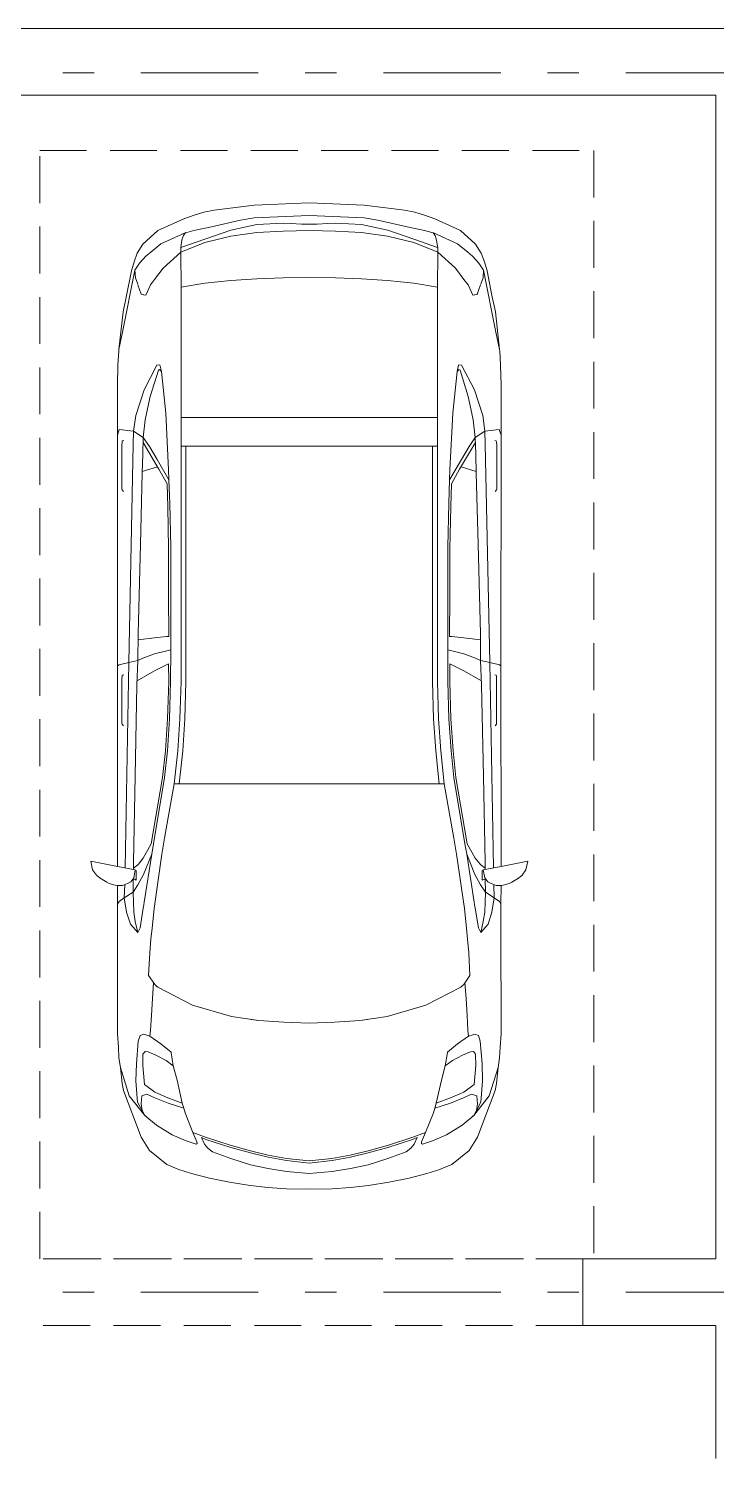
# Model space of a CAD drawing. Header units: millimetres. Extents: x 18162 to 3540582, y 72188 to 247925.
# Drawn here: x 24123 to 27226, y 90396 to 96846 of the extents above; entities that cross this region are included whole.
import ezdxf
from ezdxf.enums import TextEntityAlignment as Align

# ---------------------------------------------------------------- set-up
doc = ezdxf.new("R2010")
doc.units = ezdxf.units.MM
doc.header["$MEASUREMENT"] = 0
doc.set_wipeout_variables(frame=1)
for name, pattern in [('Double Dashed', [1093.611073, 529.166651, -211.666656, 141.111112, -211.666656]), ('Hidden Line', [317.5, 211.666667, -105.833333]), ('Wipeout_Contour', [1000, 0, -1000])]:
    doc.linetypes.add(name, pattern=pattern)
for name, color, linetype in [('Archicad Doors', 7, 'Continuous'), ('Interior - Equipment', 7, 'Continuous'), ('Interior - Furniture', 7, 'Continuous'), ('Structural - Bearing', 7, 'Continuous'), ('Structural - Grid', 7, 'Continuous')]:
    doc.layers.add(name, color=color, linetype=linetype)
doc.styles.add('GENERATED_STYLE_3', font='', dxfattribs={"width": 0.8})
doc.styles.get('GENERATED_STYLE_3').set_extended_font_data('ISOCPEUR MON')

# ---------------------------------------------------------------- blocks, each defined once
blk = doc.blocks.new('Rectangular Door Opening 27[3]_3')
at = {"layer": 'Archicad Doors', "color": 7, "linetype": 'Hidden Line', "lineweight": 13}
for p, q in [((26623.5, 91295.7), (21673.5, 91295.7)), ((21673.5, 91295.7), (21673.5, 90995.7)), ((26623.5, 91295.7), (26623.5, 90995.7)), ((26623.5, 90995.7), (21673.5, 90995.7))]:
    blk.add_line(p, q, dxfattribs=at)
blk = doc.blocks.new('Hybrid Car 27[12]_3', base_point=(25389.6, 92471.7))
at = {"layer": 'Interior - Furniture', "color": 7, "linetype": 'Continuous', "lineweight": 5}
for p, q in [((24960.1, 96026.9), (25141.3, 96049.7)), ((25141.3, 96049.7), (25389.6, 96059.4)), ((25637.9, 96049.7), (25389.6, 96059.4)), ((25819, 96026.9), (25637.9, 96049.7)), ((24707, 95934.8), (24823.6, 95988.1)), ((24823.6, 95988.1), (24869.7, 96004.4)), ((24869.7, 96004.4), (24913.9, 96017.1)), ((24913.9, 96017.1), (24960.1, 96026.9)), ((24948.6, 95951.8), (25080.1, 95981.3)), ((25141.2, 95992.3), (25080.1, 95981.3)), ((25389.6, 96002.5), (25141.2, 95992.3)), ((25389.6, 96002.5), (25637.9, 95992.3)), ((25637.9, 95992.3), (25699, 95981.3)), ((25830.5, 95951.8), (25699, 95981.3)), ((25865.3, 96017.1), (25819, 96026.9)), ((25909.5, 96004.4), (25865.3, 96017.1)), ((25955.5, 95988.1), (25909.5, 96004.4)), ((26072.2, 95934.8), (25955.5, 95988.1)), ((24639.1, 95873), (24707, 95934.8)), ((24829.6, 95924.5), (24720.4, 95875.1)), ((24829.6, 95924.5), (24815.5, 95918.1)), ((24822.2, 95911.8), (24827.2, 95919.4)), ((24827.2, 95919.4), (24832.3, 95925.3)), ((24836.9, 95926.7), (24829.6, 95924.5)), ((24836.9, 95926.7), (24869.6, 95934.3)), ((24836.9, 95926.7), (24836.9, 95926.7)), ((24869.6, 95934.3), (24948.6, 95951.8)), ((25035.8, 95936.1), (24918.2, 95895.4)), ((25153.6, 95961.7), (25035.8, 95936.1)), ((25035.9, 95909.8), (25153.7, 95925.3)), ((25153.6, 95961.7), (25271.3, 95968.8)), ((25153.7, 95925.3), (25271.4, 95932.5)), ((25271.3, 95968.8), (25308, 95967.2)), ((25271.4, 95932.5), (25389.6, 95934.3)), ((25308, 95967.2), (25354.1, 95963.5)), ((25354.1, 95963.5), (25354.1, 95963.5)), ((25389.6, 95963.1), (25354.1, 95963.5)), ((25389.6, 95963.1), (25425.1, 95963.5)), ((25507.8, 95932.5), (25389.6, 95934.3)), ((25471.2, 95967.2), (25425.1, 95963.5)), ((25425.1, 95963.5), (25425.1, 95963.5)), ((25507.8, 95968.8), (25471.2, 95967.2)), ((25625.5, 95961.7), (25507.8, 95968.8)), ((25625.5, 95925.3), (25507.8, 95932.5)), ((25625.5, 95961.7), (25743.3, 95936.1)), ((25743.2, 95909.8), (25625.5, 95925.3)), ((25743.3, 95936.1), (25860.9, 95895.4)), ((25909.6, 95934.3), (25830.5, 95951.8)), ((25942.2, 95926.7), (25909.6, 95934.3)), ((25942.2, 95926.7), (25949.6, 95924.5)), ((25942.2, 95926.7), (25942.2, 95926.7)), ((25951.9, 95919.4), (25946.9, 95925.3)), ((25949.5, 95924.5), (25963.6, 95918.1)), ((25949.6, 95924.5), (26058.7, 95875.1)), ((25957, 95911.8), (25951.9, 95919.4)), ((26140.1, 95873), (26072.2, 95934.8)), ((24613.8, 95832.5), (24639.1, 95873)), ((24720.4, 95875.1), (24674.3, 95836.7)), ((24809.6, 95837.8), (24918.2, 95881.1)), ((24809.6, 95837.8), (24810.3, 95856.1)), ((24810.3, 95856.1), (24813.5, 95883)), ((24918.2, 95895.4), (24810.5, 95858.3)), ((24813.5, 95883), (24816.6, 95896.9)), ((24816.6, 95896.9), (24822.2, 95911.8)), ((24918.2, 95881.1), (25035.9, 95909.8)), ((25860.9, 95881.1), (25743.2, 95909.8)), ((25860.9, 95895.4), (25968.6, 95858.3)), ((25969.6, 95837.8), (25860.9, 95881.1)), ((25962.5, 95896.9), (25957, 95911.8)), ((25965.7, 95883), (25962.5, 95896.9)), ((25968.9, 95856.1), (25965.7, 95883)), ((25969.6, 95837.8), (25968.9, 95856.1)), ((26058.7, 95875.1), (26104.8, 95836.7)), ((26165.4, 95832.5), (26140.1, 95873)), ((24587.1, 95753.5), (24599.1, 95793.6)), ((24599.1, 95793.6), (24613.8, 95832.5)), ((24624.4, 95787.4), (24603.1, 95755.7)), ((24652.8, 95818.7), (24624.4, 95787.4)), ((24674.3, 95836.7), (24652.8, 95818.7)), ((24809.6, 95837.8), (24729.9, 95764.5)), ((24809.6, 95837.8), (24810, 95832.2)), ((24810, 95832.2), (24811.3, 95679.8)), ((24810, 95832.2), (24810, 95832.2)), ((25969.2, 95832.2), (25967.9, 95679.8)), ((25969.6, 95837.8), (25969.2, 95832.2)), ((25969.2, 95832.2), (25969.2, 95832.2)), ((25969.6, 95837.8), (26049.3, 95764.5)), ((26104.8, 95836.7), (26126.3, 95818.7)), ((26126.3, 95818.7), (26154.7, 95787.4)), ((26154.7, 95787.4), (26176.1, 95755.7)), ((26180.1, 95793.6), (26165.4, 95832.5)), ((26192.1, 95753.5), (26180.1, 95793.6)), ((24603.1, 95755.7), (24547.3, 95476.6)), ((24565.6, 95641.2), (24587.1, 95753.5)), ((24605.3, 95722), (24603.1, 95755.7)), ((24605.3, 95722), (24615.8, 95692.3)), ((24729.9, 95764.5), (24692, 95714.7)), ((25271.4, 95721.1), (25153.7, 95717.3)), ((25389.6, 95722.9), (25271.4, 95721.1)), ((25271.4, 95721.1), (25271.4, 95721.1)), ((25389.6, 95722.9), (25507.8, 95721.1)), ((25507.8, 95721.1), (25625.4, 95717.3)), ((25507.8, 95721.1), (25507.8, 95721.1)), ((26049.3, 95764.5), (26087.1, 95714.7)), ((26173.8, 95722), (26163.4, 95692.3)), ((26173.8, 95722), (26176.1, 95755.7)), ((26176.1, 95755.7), (26231.9, 95476.6)), ((26213.5, 95641.2), (26192.1, 95753.5)), ((24616.9, 95689.2), (24631.7, 95647.4)), ((24652, 95643.2), (24672.9, 95689.6)), ((24692, 95714.7), (24672.9, 95689.6)), ((24918.2, 95697), (24811.3, 95679.8)), ((24811.3, 95091.8), (24811.3, 95679.8)), ((24977.8, 95703.5), (24918.2, 95697)), ((25035.9, 95709.9), (24977.8, 95703.5)), ((25153.7, 95717.3), (25035.9, 95709.9)), ((25035.9, 95709.9), (25035.9, 95709.9)), ((25153.7, 95717.3), (25153.7, 95717.3)), ((25625.4, 95717.3), (25743.2, 95709.9)), ((25625.4, 95717.3), (25625.4, 95717.3)), ((25743.2, 95709.9), (25801.3, 95703.5)), ((25743.2, 95709.9), (25743.2, 95709.9)), ((25801.3, 95703.5), (25860.9, 95697)), ((25861, 95697), (25967.9, 95679.8)), ((25967.9, 95091.8), (25967.9, 95679.8)), ((26087.1, 95714.7), (26106.2, 95689.6)), ((26127.1, 95643.2), (26106.2, 95689.6)), ((26162.3, 95689.2), (26147.5, 95647.4)), ((24550, 95568), (24565.6, 95641.2)), ((24629.8, 95652.6), (24631.7, 95647.4)), ((24631.7, 95647.4), (24642.2, 95645.2)), ((24631.7, 95647.4), (24636.2, 95646.5)), ((24642.2, 95645.2), (24643.6, 95644.9)), ((24643.6, 95644.9), (24652, 95643.1)), ((24652, 95643.1), (24652.2, 95643.5)), ((24652, 95643.2), (24652, 95643.2)), ((24652, 95643.2), (24652, 95643.2)), ((26127.2, 95643.1), (26127, 95643.5)), ((26127.1, 95643.2), (26127.1, 95643.2)), ((26127.1, 95643.2), (26127.1, 95643.2)), ((26135.6, 95644.9), (26127.2, 95643.1)), ((26136.9, 95645.2), (26135.6, 95644.9)), ((26147.5, 95647.4), (26136.9, 95645.2)), ((26147.5, 95647.4), (26143, 95646.5)), ((26149.3, 95652.6), (26147.5, 95647.4)), ((26229.1, 95568), (26213.5, 95641.2)), ((24530.6, 95398.1), (24550, 95568)), ((26248.5, 95398.1), (26229.1, 95568)), ((24547.3, 95476.6), (24530.6, 95398.1)), ((26231.9, 95476.6), (26248.5, 95398.1)), ((24530.3, 95392.7), (24530.6, 95398.1)), ((26248.9, 95392.7), (26248.5, 95398.1)), ((24526.5, 95326.9), (24530.3, 95392.7)), ((26252.6, 95326.9), (26248.9, 95392.7)), ((24524.6, 95236.1), (24526.5, 95326.9)), ((24644.3, 95216.7), (24702.6, 95327)), ((24672.2, 95186), (24709.1, 95304.2)), ((24702.6, 95327), (24715.9, 95328.7)), ((24709.1, 95304.2), (24714.5, 95307.5)), ((24714.5, 95307.5), (24719.6, 95301.8)), ((24715.9, 95328.7), (24722.7, 95298.4)), ((24722.7, 95298.4), (24719.6, 95301.8)), ((24741.9, 95110.8), (24722.7, 95298.4)), ((26037.3, 95110.8), (26056.5, 95298.4)), ((26063.2, 95328.7), (26056.5, 95298.4)), ((26056.5, 95298.4), (26059.5, 95301.8)), ((26064.6, 95307.5), (26059.5, 95301.8)), ((26076.5, 95327), (26063.2, 95328.7)), ((26070.1, 95304.2), (26064.6, 95307.5)), ((26106.9, 95186), (26070.1, 95304.2)), ((26134.8, 95216.7), (26076.5, 95327)), ((26254.6, 95236.1), (26252.6, 95326.9)), ((24524.6, 95011.8), (24524.6, 95236.1)), ((24606.7, 95101.1), (24644.3, 95216.7)), ((26172.5, 95101.1), (26134.8, 95216.7)), ((26254.6, 95011.8), (26254.6, 95236.1)), ((24649.6, 95080.4), (24664.7, 95151.1)), ((24664.7, 95151.1), (24672.2, 95186)), ((24664.7, 95151.1), (24664.7, 95151.1)), ((26114.4, 95151.1), (26106.9, 95186)), ((26114.4, 95151.1), (26114.4, 95151.1)), ((26129.5, 95080.4), (26114.4, 95151.1)), ((24597, 95029.3), (24606.7, 95101.1)), ((24649.6, 95080.4), (24640.5, 95000.6)), ((24649.6, 95080.4), (24649.6, 95080.4)), ((24754.7, 94855.4), (24741.9, 95110.8)), ((24811.2, 94961.5), (24811.2, 95091.8)), ((24811.2, 95091.8), (24895.9, 95091.8)), ((24895.9, 95091.8), (25156.7, 95091.8)), ((25156.7, 95091.8), (25389.6, 95091.8)), ((25622.5, 95091.8), (25389.6, 95091.8)), ((25883.2, 95091.8), (25622.5, 95091.8)), ((25967.9, 95091.8), (25883.2, 95091.8)), ((25968, 94961.5), (25967.9, 95091.8)), ((26024.4, 94855.4), (26037.3, 95110.8)), ((26129.5, 95080.4), (26138.6, 95000.6)), ((26129.5, 95080.4), (26129.5, 95080.4)), ((26182.1, 95029.3), (26172.5, 95101.1)), ((24532.6, 95037.1), (24524.6, 95011.8)), ((24524.7, 93971.8), (24524.6, 95011.8)), ((24532.6, 95037.1), (24597, 95029.3)), ((24595.3, 94970.8), (24597, 95029.3)), ((24597, 95029.3), (24640.5, 95000.6)), ((26182.1, 95029.3), (26138.6, 95000.6)), ((26246.6, 95037.1), (26182.1, 95029.3)), ((26183.8, 94970.8), (26182.1, 95029.3)), ((26246.6, 95037.1), (26254.6, 95011.8)), ((26254.4, 93971.8), (26254.6, 95011.8)), ((24544.1, 94967.1), (24545, 94980.2)), ((24544.2, 94769.3), (24544.1, 94967.1)), ((24545, 94980.2), (24546.1, 94985.4)), ((24546.1, 94985.4), (24552.9, 94987.3)), ((24575.4, 93985.6), (24595.3, 94970.8)), ((24640.5, 95000.6), (24638.5, 94926.2)), ((24702.6, 94873.1), (24639.9, 94978)), ((24668.7, 94961.1), (24640.5, 95000.6)), ((24703.2, 94902), (24668.7, 94961.1)), ((24811.2, 94961.5), (24811, 94702.7)), ((24811.1, 94961.5), (24811, 94961.5)), ((24895.9, 94961.5), (24811.2, 94961.5)), ((24833.5, 94961.5), (24821.8, 94961.5)), ((24833.5, 93900.5), (24833.5, 94961.5)), ((25156.7, 94961.5), (24895.9, 94961.5)), ((25389.6, 94961.5), (25156.7, 94961.5)), ((25389.6, 94961.5), (25622.5, 94961.5)), ((25622.5, 94961.5), (25883.2, 94961.5)), ((25883.2, 94961.5), (25968, 94961.5)), ((25945.7, 93900.5), (25945.6, 94961.5)), ((25945.6, 94961.5), (25957.3, 94961.5)), ((25968, 94961.5), (25968.1, 94702.7)), ((25968, 94961.5), (25968.2, 94961.5)), ((26076, 94902), (26110.5, 94961.1)), ((26076.5, 94873.1), (26139.2, 94978)), ((26110.5, 94961.1), (26138.6, 95000.6)), ((26138.6, 95000.6), (26140.6, 94926.2)), ((26203.8, 93985.6), (26183.8, 94970.8)), ((26233, 94985.4), (26226.2, 94987.3)), ((26234.2, 94980.2), (26233, 94985.4)), ((26235, 94967.1), (26234.2, 94980.2)), ((26235, 94769.3), (26235, 94967.1)), ((24638.5, 94926.2), (24636.2, 94840.2)), ((24756.6, 94809.6), (24703.2, 94902)), ((26022.6, 94809.6), (26076, 94902)), ((26140.6, 94926.2), (26142.9, 94840.2)), ((24636.2, 94840.2), (24627.7, 94520.2)), ((24636.4, 94847.6), (24704.8, 94869.4)), ((24711.5, 94857.6), (24702.6, 94873.1)), ((24748.1, 94792.4), (24711.5, 94857.6)), ((24754.7, 94855.4), (24754.7, 94855.4)), ((24756.4, 94809.9), (24754.7, 94855.4)), ((26022.8, 94809.9), (26024.4, 94855.4)), ((26024.4, 94855.4), (26024.4, 94855.4)), ((26031.1, 94792.4), (26067.7, 94857.6)), ((26067.7, 94857.6), (26076.5, 94873.1)), ((26142.7, 94847.6), (26074.4, 94869.4)), ((26142.9, 94840.2), (26151.4, 94520.2)), ((24544.2, 94769.3), (24545.5, 94764.7)), ((24551, 94756.9), (24545.5, 94764.7)), ((24748.1, 94792.4), (24751.4, 94688.7)), ((24760.2, 94702.7), (24756.4, 94809.8)), ((24756.6, 94809.4), (24756.6, 94809.6)), ((26018.9, 94702.7), (26022.8, 94809.8)), ((26022.5, 94809.4), (26022.6, 94809.6)), ((26031.1, 94792.4), (26027.8, 94688.7)), ((26228.2, 94756.9), (26233.6, 94764.7)), ((26235, 94769.3), (26233.6, 94764.7)), ((24751.4, 94688.7), (24755.3, 94500.4)), ((24764.5, 94508), (24760.2, 94702.7)), ((24811, 94702.7), (24811, 93900.5)), ((25968.1, 94702.7), (25968.1, 93900.5)), ((26014.7, 94508), (26018.9, 94702.7)), ((26027.8, 94688.7), (26023.8, 94500.4)), ((24627.7, 94520.2), (24617.5, 94115.6)), ((24755.3, 94500.4), (24755.3, 94291.7)), ((24764.5, 94291.8), (24764.5, 94508)), ((26014.7, 94291.8), (26014.7, 94508)), ((26023.8, 94500.4), (26023.9, 94291.7)), ((26151.4, 94520.2), (26161.7, 94115.6)), ((24755.3, 94291.7), (24756.3, 94104.2)), ((24764.5, 94101.7), (24764.5, 94291.8)), ((26014.7, 94101.7), (26014.7, 94291.8)), ((26023.9, 94291.7), (26022.9, 94104.2)), ((24617.5, 94115.6), (24616.4, 93995.9)), ((26161.7, 94115.6), (26162.8, 93995.9)), ((24691.6, 94098), (24617.2, 94088.1)), ((24746, 94102.7), (24691.6, 94098)), ((24756.3, 94104.2), (24746, 94102.7)), ((24747, 94039.2), (24764.6, 94043.9)), ((24764.6, 94043.9), (24764.3, 93900.5)), ((24764.5, 94043.9), (24764.5, 94101.7)), ((24764.6, 94043.9), (24764.6, 94043.9)), ((24764.6, 94043.9), (24764.6, 94043.9)), ((26032.1, 94039.2), (26014.5, 94043.9)), ((26014.5, 94043.9), (26014.5, 94043.9)), ((26014.5, 94043.9), (26014.5, 94043.9)), ((26014.5, 94043.9), (26014.8, 93900.5)), ((26014.7, 94043.9), (26014.7, 94101.7)), ((26022.9, 94104.2), (26033.1, 94102.7)), ((26033.1, 94102.7), (26087.5, 94098)), ((26087.5, 94098), (26161.9, 94088.1)), ((24575.6, 93985.6), (24531.8, 93976.3)), ((24558.5, 93059.2), (24575.4, 93985.6)), ((24616.4, 93995.9), (24575.6, 93985.6)), ((24616.4, 93995.9), (24612.4, 93884.4)), ((24616.4, 93995.9), (24639.3, 94005.5)), ((24639.3, 94005.5), (24691.6, 94025.3)), ((24691.6, 94025.3), (24747, 94039.2)), ((24691.6, 93948.3), (24755.1, 93980.4)), ((24755.1, 93980.4), (24755.4, 93900.5)), ((26024, 93980.4), (26023.7, 93900.5)), ((26087.5, 93948.3), (26024, 93980.4)), ((26087.5, 94025.3), (26032.1, 94039.2)), ((26139.8, 94005.5), (26087.5, 94025.3)), ((26162.8, 93995.9), (26139.8, 94005.5)), ((26162.8, 93995.9), (26203.6, 93985.6)), ((26162.8, 93995.9), (26166.8, 93884.4)), ((26203.6, 93985.6), (26247.3, 93976.3)), ((26220.6, 93059.2), (26203.8, 93985.6)), ((24524.6, 93065.8), (24524.7, 93971.8)), ((24531.8, 93976.3), (24524.7, 93971.8)), ((24544.3, 93911), (24545.1, 93924.1)), ((24545.1, 93924.1), (24546.2, 93929.3)), ((24546.2, 93929.3), (24553.1, 93931.1)), ((24613, 93902.9), (24691.6, 93948.3)), ((26166.1, 93902.9), (26087.5, 93948.3)), ((26232.9, 93929.3), (26226.1, 93931.1)), ((26234, 93924.1), (26232.9, 93929.3)), ((26234.9, 93911), (26234, 93924.1)), ((26247.3, 93976.3), (26254.4, 93971.8)), ((26254.6, 93065.8), (26254.4, 93971.8)), ((24544.3, 93713.2), (24544.3, 93911)), ((24612.4, 93884.4), (24604.2, 93473.3)), ((24755.4, 93900.5), (24750.8, 93731.8)), ((24764.3, 93900.5), (24759.7, 93731.8)), ((24811, 93900.5), (24806.4, 93731.8)), ((24833.5, 93900.5), (24828.9, 93731.8)), ((25945.7, 93900.5), (25950.3, 93731.8)), ((25968.1, 93900.5), (25972.7, 93731.8)), ((26014.8, 93900.5), (26019.5, 93731.8)), ((26023.7, 93900.5), (26028.4, 93731.8)), ((26166.8, 93884.4), (26174.9, 93473.3)), ((26234.8, 93713.2), (26234.9, 93911)), ((24750.8, 93731.8), (24740.5, 93587.4)), ((24759.7, 93731.8), (24749.4, 93587.3)), ((24750.9, 93731.9), (24750.9, 93731.8)), ((24759.8, 93731.9), (24759.8, 93731.8)), ((24806.4, 93731.8), (24796.1, 93587.4)), ((24828.9, 93731.8), (24818.6, 93587.4)), ((25950.3, 93731.8), (25960.5, 93587.4)), ((25972.7, 93731.8), (25983, 93587.4)), ((26019.4, 93731.9), (26019.4, 93731.8)), ((26019.5, 93731.8), (26029.7, 93587.3)), ((26028.3, 93731.9), (26028.3, 93731.8)), ((26028.4, 93731.8), (26038.6, 93587.4)), ((24544.3, 93713.2), (24545.7, 93708.6)), ((24551.1, 93700.8), (24545.7, 93708.6)), ((26228, 93700.8), (26233.5, 93708.6)), ((26234.8, 93713.2), (26233.5, 93708.6)), ((24740.5, 93587.3), (24727.8, 93467.7)), ((24749.4, 93587.3), (24736.7, 93467.7)), ((24740.5, 93587.4), (24740.5, 93587.3)), ((24796.1, 93587.3), (24780.5, 93438.8)), ((24818.6, 93587.3), (24803, 93438.8)), ((25960.5, 93587.3), (25976.2, 93438.8)), ((25983, 93587.3), (25998.7, 93438.8)), ((26029.7, 93587.3), (26042.5, 93467.7)), ((26038.6, 93587.4), (26038.6, 93587.3)), ((26038.6, 93587.3), (26051.4, 93467.7)), ((24604.2, 93473.3), (24596.3, 93085.4)), ((24727.8, 93467.7), (24677, 93168.6)), ((24736.7, 93467.7), (24687.6, 93168.3)), ((26042.5, 93467.7), (26091.6, 93168.3)), ((26051.4, 93467.7), (26102.2, 93168.6)), ((26174.9, 93473.3), (26182.8, 93085.4)), ((24737.1, 93193.7), (24780.5, 93438.8)), ((24780.5, 93438.8), (24865.2, 93439)), ((24780.5, 93438.8), (24780.5, 93438.8)), ((24780.5, 93438.8), (24780.5, 93438.8)), ((24865.2, 93439), (25037.4, 93439)), ((24865.2, 93439), (24865.2, 93439)), ((25037.4, 93439), (25156.7, 93439)), ((25156.7, 93439), (25273.8, 93439)), ((25273.8, 93439), (25389.6, 93439)), ((25505.4, 93439), (25389.6, 93439)), ((25622.5, 93439), (25505.4, 93439)), ((25741.7, 93439), (25622.5, 93439)), ((25913.9, 93439), (25741.7, 93439)), ((25998.7, 93438.8), (25913.9, 93439)), ((25913.9, 93439), (25913.9, 93439)), ((26042, 93193.7), (25998.7, 93438.8)), ((25998.7, 93438.8), (25998.7, 93438.8)), ((25998.7, 93438.8), (25998.7, 93438.8)), ((24677, 93168.6), (24641, 93104)), ((24687.6, 93168.3), (24678.9, 93121.6)), ((24724.7, 93122.2), (24737.1, 93193.3)), ((24737.1, 93193.7), (24737.1, 93193.3)), ((26042, 93193.7), (26042.1, 93193.3)), ((26054.4, 93122.2), (26042.1, 93193.3)), ((26091.6, 93168.3), (26100.2, 93121.6)), ((26102.2, 93168.6), (26138.1, 93104)), ((24411.9, 93050.2), (24403.9, 93089.3)), ((24403.9, 93089.3), (24524.6, 93065.8)), ((24596.3, 93085.4), (24596, 93051.9)), ((24618.7, 93075.9), (24616.2, 93072.7)), ((24641, 93104), (24618.7, 93075.9)), ((24642, 93030.1), (24678.9, 93121.6)), ((24645.5, 92905.2), (24679, 93121.8)), ((24724.7, 93122.2), (24689.8, 92876.4)), ((26054.4, 93122.2), (26089.4, 92876.4)), ((26133.7, 92905.2), (26100.2, 93121.8)), ((26137.1, 93030.1), (26100.2, 93121.6)), ((26138.1, 93104), (26160.4, 93075.9)), ((26160.4, 93075.9), (26162.9, 93072.7)), ((26182.8, 93085.4), (26183.1, 93051.9)), ((26375.2, 93089.3), (26254.6, 93065.8)), ((26367.2, 93050.2), (26375.2, 93089.3)), ((24429.2, 93026.3), (24411.9, 93050.2)), ((24446.2, 93012.8), (24429.2, 93026.3)), ((24475.7, 92994.5), (24446.2, 93012.8)), ((24524.6, 93065.8), (24604.9, 93050.1)), ((24597.6, 93014.1), (24584.7, 92996)), ((24616.2, 93072.7), (24596.1, 93058.3)), ((24597.6, 93014.1), (24604.9, 93050.1)), ((24609.2, 93048.2), (24604.1, 93046.5)), ((24609.2, 93048.2), (24609.2, 93004.7)), ((24616.5, 92983.5), (24642, 93030.1)), ((26162.7, 92983.5), (26137.1, 93030.1)), ((26162.9, 93072.7), (26183.1, 93058.3)), ((26170, 93048.2), (26169.9, 93004.7)), ((26170, 93048.2), (26175, 93046.5)), ((26254.6, 93065.8), (26174.3, 93050.1)), ((26181.5, 93014.1), (26174.3, 93050.1)), ((26181.5, 93014.1), (26194.4, 92996)), ((26303.4, 92994.5), (26332.9, 93012.8)), ((26332.9, 93012.8), (26349.9, 93026.3)), ((26349.9, 93026.3), (26367.2, 93050.2)), ((24487.2, 92989.2), (24475.7, 92994.5)), ((24514.2, 92981.1), (24487.2, 92989.2)), ((24524.6, 92980.4), (24514.2, 92981.1)), ((24524.6, 92980.4), (24537, 92979.5)), ((24524.6, 92896.3), (24524.6, 92980.4)), ((24546.5, 92980.7), (24537, 92979.5)), ((24569.6, 92988.8), (24546.5, 92980.7)), ((24554.8, 92924.5), (24557.2, 92983.7)), ((24554.8, 92924.5), (24594.7, 92950.5)), ((24557.2, 92983.7), (24557.2, 92984.5)), ((24584.7, 92996), (24569.6, 92988.8)), ((24601.3, 93008.8), (24593.2, 93007.8)), ((24595.6, 93008.1), (24594.7, 92950.5)), ((24594.7, 92950.5), (24616.5, 92983.5)), ((24594.7, 92950.5), (24597.8, 92859.3)), ((24609.2, 93004.7), (24601.3, 93008.8)), ((26184.4, 92950.5), (26162.7, 92983.5)), ((26169.9, 93004.7), (26177.9, 93008.8)), ((26177.9, 93008.8), (26186, 93007.8)), ((26184.4, 92950.5), (26181.4, 92859.3)), ((26183.5, 93008.1), (26184.4, 92950.5)), ((26224.3, 92924.5), (26184.4, 92950.5)), ((26194.4, 92996), (26209.6, 92988.8)), ((26209.6, 92988.8), (26232.7, 92980.7)), ((26222, 92983.7), (26222, 92984.5)), ((26224.3, 92924.5), (26222, 92983.7)), ((26232.7, 92980.7), (26242.1, 92979.5)), ((26254.6, 92980.4), (26242.1, 92979.5)), ((26254.5, 92896.3), (26254.6, 92980.4)), ((26254.6, 92980.4), (26265, 92981.1)), ((26265, 92981.1), (26292, 92989.2)), ((26292, 92989.2), (26303.4, 92994.5)), ((24524.6, 92896.3), (24531.6, 92908.2)), ((24524.6, 92791.2), (24524.6, 92896.3)), ((24531.6, 92908.2), (24554.8, 92924.5)), ((24565.8, 92860.2), (24554.8, 92924.5)), ((24643.5, 92892.2), (24641, 92877.2)), ((24645.5, 92905.2), (24643.5, 92892.2)), ((24643.5, 92892.2), (24643.5, 92892.2)), ((26133.7, 92905.2), (26135.7, 92892.2)), ((26135.7, 92892.2), (26138.1, 92877.2)), ((26135.7, 92892.2), (26135.7, 92892.2)), ((26213.3, 92860.2), (26224.3, 92924.5)), ((26247.5, 92908.2), (26224.3, 92924.5)), ((26254.5, 92896.3), (26247.5, 92908.2)), ((26254.5, 92791.2), (26254.5, 92896.3)), ((24582.8, 92805), (24565.8, 92860.2)), ((24604.3, 92817.5), (24597.8, 92859.3)), ((24602.9, 92827), (24604.3, 92817.5)), ((24626.5, 92788.9), (24641, 92877.2)), ((24689.8, 92876.4), (24680.6, 92787.5)), ((26089.4, 92876.4), (26098.5, 92787.5)), ((26152.7, 92788.9), (26138.1, 92877.2)), ((26174.8, 92817.5), (26181.4, 92859.3)), ((26176.3, 92827), (26174.8, 92817.5)), ((26196.3, 92805), (26213.3, 92860.2)), ((24524.6, 92311.1), (24524.6, 92791.2)), ((24615.9, 92767.6), (24582.8, 92805)), ((24615.9, 92767.6), (24604.3, 92817.5)), ((24615.9, 92767.6), (24626.5, 92788.9)), ((24619.3, 92774.5), (24619.3, 92774.5)), ((24680.6, 92787.5), (24675.4, 92737.7)), ((26098.5, 92787.5), (26103.8, 92737.7)), ((26163.3, 92767.6), (26152.7, 92788.9)), ((26159.9, 92774.5), (26159.9, 92774.5)), ((26163.3, 92767.6), (26174.8, 92817.5)), ((26163.3, 92767.6), (26196.3, 92805)), ((26254.6, 92311.1), (26254.5, 92791.2)), ((24675.4, 92737.7), (24669.7, 92676.2)), ((26103.8, 92737.7), (26109.5, 92676.2)), ((24669.7, 92676.2), (24665, 92574.7)), ((26109.5, 92676.2), (26114.2, 92574.7)), ((24665, 92574.7), (24689.2, 92537.8)), ((26114.2, 92574.7), (26089.9, 92537.8)), ((24687, 92541.1), (24682.4, 92470.8)), ((24689.2, 92537.8), (24694.3, 92531.9)), ((24694.3, 92531.9), (24700.8, 92526.4)), ((24700.8, 92526.4), (24706.6, 92522)), ((24706.4, 92522.2), (24706.6, 92522)), ((24706.6, 92522), (24863.6, 92439.7)), ((24706.6, 92522), (24862.9, 92440.1)), ((26072.6, 92522), (25915.5, 92439.7)), ((26072.6, 92522), (25916.2, 92440.1)), ((26078.4, 92526.4), (26072.6, 92522)), ((26072.8, 92522.2), (26072.6, 92522)), ((26084.8, 92531.9), (26078.4, 92526.4)), ((26089.9, 92537.8), (26084.8, 92531.9)), ((26092.1, 92541.1), (26096.8, 92470.8)), ((24682.4, 92470.8), (24677.3, 92394)), ((24863.6, 92439.7), (25038.7, 92389.9)), ((25915.5, 92439.7), (25740.4, 92389.9)), ((26096.8, 92470.8), (26101.8, 92394)), ((24677.3, 92394), (24673.6, 92327.3)), ((24677.3, 92394), (24677.3, 92394)), ((25038.7, 92389.9), (25161.9, 92370.8)), ((25126.4, 92376.3), (25162, 92370.8)), ((25161.9, 92370.8), (25275.4, 92363.1)), ((25162, 92370.8), (25275.4, 92363.2)), ((25617.2, 92370.8), (25503.7, 92363.1)), ((25617.2, 92370.8), (25503.7, 92363.2)), ((25740.4, 92389.9), (25617.2, 92370.8)), ((25652.7, 92376.3), (25617.2, 92370.8)), ((26101.8, 92394), (26105.6, 92327.3)), ((26101.8, 92394), (26101.8, 92394)), ((24528.6, 92250.3), (24524.6, 92311.1)), ((24626.4, 92303.7), (24617.8, 92278.2)), ((24643.2, 92309.1), (24626.4, 92303.7)), ((24670.8, 92300.4), (24643.2, 92309.1)), ((24673.6, 92327.3), (24670.8, 92300.4)), ((25275.4, 92363.2), (25389.6, 92359.1)), ((25275.4, 92363.1), (25389.6, 92359)), ((25503.7, 92363.2), (25389.6, 92359.1)), ((25503.7, 92363.1), (25389.6, 92359)), ((26105.6, 92327.3), (26108.3, 92300.4)), ((26108.3, 92300.4), (26136, 92309.1)), ((26136, 92309.1), (26152.8, 92303.7)), ((26152.8, 92303.7), (26161.3, 92278.2)), ((26250.5, 92250.3), (26254.6, 92311.1)), ((24531.1, 92202.5), (24528.6, 92250.3)), ((24617.8, 92278.2), (24609.9, 92175.4)), ((24720.7, 92265.6), (24670.8, 92300.4)), ((24766.2, 92227.6), (24720.7, 92265.6)), ((26012.9, 92227.6), (26058.5, 92265.6)), ((26058.5, 92265.6), (26108.3, 92300.4)), ((26161.3, 92278.2), (26169.3, 92175.4)), ((26248, 92202.5), (26250.5, 92250.3)), ((24538.1, 92158.9), (24531.1, 92202.5)), ((24609.9, 92175.4), (24607.7, 92098.6)), ((24638.6, 92167.5), (24639.4, 92219.9)), ((24639.4, 92219.9), (24648.8, 92230.9)), ((24648.8, 92230.9), (24662.5, 92229.3)), ((24662.5, 92229.3), (24698.2, 92214.9)), ((24698.2, 92214.9), (24743.6, 92190.3)), ((24743.6, 92190.3), (24776.2, 92166.8)), ((24766.3, 92227.5), (24766.2, 92227.6)), ((24776.1, 92166.8), (24766.4, 92227.4)), ((26003, 92166.8), (26012.7, 92227.4)), ((26035.6, 92190.3), (26003, 92166.8)), ((26012.9, 92227.5), (26012.9, 92227.6)), ((26081, 92214.9), (26035.6, 92190.3)), ((26116.6, 92229.3), (26081, 92214.9)), ((26130.4, 92230.9), (26116.6, 92229.3)), ((26139.7, 92219.9), (26130.4, 92230.9)), ((26140.5, 92167.5), (26139.7, 92219.9)), ((26169.3, 92175.4), (26171.4, 92098.6)), ((26241.1, 92158.9), (26248, 92202.5)), ((24577.7, 92032), (24538.1, 92159)), ((24545.4, 92087.1), (24538.1, 92158.9)), ((24645.9, 92083.1), (24638.6, 92167.5)), ((24793.3, 92102), (24776.1, 92166.8)), ((25985.9, 92102), (26003, 92166.8)), ((26133.2, 92083.1), (26140.5, 92167.5)), ((26201.4, 92032), (26241.1, 92159)), ((26233.8, 92087.1), (26241.1, 92158.9)), ((24551.7, 92056.1), (24545.4, 92087.1)), ((24631.4, 91845.5), (24551.7, 92056.1)), ((24607.7, 92098.6), (24612, 92040.3)), ((24607.7, 92098.6), (24607.7, 92098.6)), ((24692.6, 92048.4), (24645.9, 92083.1)), ((24752.2, 92023), (24692.6, 92048.4)), ((24793.3, 92102), (24793.3, 92102)), ((24817, 91998.3), (24793.3, 92102)), ((24793.3, 92102), (24793.3, 92102)), ((25962.1, 91998.3), (25985.9, 92102)), ((25985.9, 92102), (25985.9, 92102)), ((25985.9, 92102), (25985.9, 92102)), ((26027, 92023), (26086.5, 92048.4)), ((26086.5, 92048.4), (26133.2, 92083.1)), ((26147.8, 91845.5), (26227.5, 92056.1)), ((26171.4, 92098.6), (26167.1, 92040.3)), ((26171.4, 92098.6), (26171.4, 92098.6)), ((26227.5, 92056.1), (26233.8, 92087.1)), ((24647.8, 91943.2), (24577.7, 92032)), ((24612, 92040.3), (24614.8, 92002.6)), ((24614.8, 92002.6), (24635.8, 91965.3)), ((24630.9, 91995.3), (24633.7, 92031.3)), ((24635.8, 91965.3), (24630.9, 91995.3)), ((24633.7, 92031.3), (24657.5, 92038.9)), ((24657.5, 92038.9), (24693.1, 92022.3)), ((24693.1, 92022.3), (24752.7, 91998.7)), ((24817, 91998.3), (24752.2, 92023)), ((24752.7, 91998.7), (24823.2, 91975.5)), ((24823.2, 91975.5), (24817, 91998.4)), ((26026.4, 91998.7), (25955.9, 91975.5)), ((25955.9, 91975.5), (25962.1, 91998.4)), ((25962.1, 91998.3), (26027, 92023)), ((26086, 92022.3), (26026.4, 91998.7)), ((26121.7, 92038.9), (26086, 92022.3)), ((26145.4, 92031.3), (26121.7, 92038.9)), ((26131.3, 91943.2), (26201.4, 92032)), ((26164.3, 92002.6), (26143.3, 91965.3)), ((26143.3, 91965.3), (26148.2, 91995.3)), ((26148.2, 91995.3), (26145.4, 92031.3)), ((26167.1, 92040.3), (26164.3, 92002.6)), ((24647.8, 91943.2), (24635.8, 91965.3)), ((24647.8, 91943.2), (24699.9, 91899.2)), ((24650.1, 91941.3), (24653.5, 91938.4)), ((24829.4, 91954.1), (24823.2, 91975.5)), ((24829.4, 91954.1), (24829.4, 91954.1)), ((24865, 91866.6), (24829.4, 91954.1)), ((25914.1, 91866.6), (25949.7, 91954.1)), ((25949.7, 91954.1), (25955.9, 91975.5)), ((25949.7, 91954.1), (25949.7, 91954.1)), ((26131.3, 91943.2), (26079.3, 91899.2)), ((26129.1, 91941.3), (26125.6, 91938.4)), ((26131.3, 91943.2), (26143.3, 91965.3)), ((24699.9, 91899.2), (24699.9, 91899.1)), ((24699.9, 91899.1), (24770.6, 91855.4)), ((24770.6, 91855.4), (24833.6, 91827.6)), ((24882.9, 91824), (24865, 91866.6)), ((24921.9, 91845.3), (24865, 91866.6)), ((25857.2, 91845.3), (25914.1, 91866.6)), ((25896.2, 91824), (25914.1, 91866.6)), ((26008.5, 91855.4), (25945.5, 91827.6)), ((26079.3, 91899.1), (26008.5, 91855.4)), ((26079.3, 91899.2), (26079.3, 91899.1)), ((24668.3, 91784), (24631.4, 91845.5)), ((24833.6, 91827.6), (24878.9, 91812.7)), ((24878.9, 91812.7), (24883.9, 91816.1)), ((24883.9, 91816.1), (24882.9, 91824)), ((24882.9, 91824), (24882.9, 91824)), ((24883.9, 91816.1), (24883.9, 91816.1)), ((24916.3, 91813), (24902.8, 91843.1)), ((24923.6, 91835), (24902.8, 91843.1)), ((24931.4, 91794.5), (24916.3, 91813)), ((25032.8, 91809), (24921.9, 91845.3)), ((25035.1, 91798.9), (24923.6, 91835)), ((24952.7, 91778.5), (24931.4, 91794.5)), ((25124.3, 91782.9), (25032.8, 91809)), ((25124.5, 91773.7), (25035.1, 91798.9)), ((25654.7, 91773.7), (25744.1, 91798.9)), ((25654.8, 91782.9), (25746.3, 91809)), ((25744.1, 91798.9), (25855.5, 91835)), ((25746.3, 91809), (25857.2, 91845.3)), ((25826.4, 91778.5), (25847.8, 91794.5)), ((25847.8, 91794.5), (25862.9, 91813)), ((25855.5, 91835), (25876.3, 91843.1)), ((25862.9, 91813), (25876.3, 91843.1)), ((25895.2, 91816.1), (25896.2, 91824)), ((25900.2, 91812.7), (25895.2, 91816.1)), ((25895.2, 91816.1), (25895.2, 91816.1)), ((25896.2, 91824), (25896.2, 91824)), ((25945.5, 91827.6), (25900.2, 91812.7)), ((26110.9, 91784), (26147.8, 91845.5)), ((24746.5, 91722.2), (24668.3, 91784)), ((24794.4, 91701.4), (24746.5, 91722.2)), ((25035.3, 91748.4), (24952.7, 91778.5)), ((25124.6, 91720.7), (25035.3, 91748.4)), ((25204.5, 91763.2), (25124.3, 91782.9)), ((25203.9, 91754.2), (25124.5, 91773.7)), ((25286.4, 91739), (25203.9, 91754.2)), ((25287.6, 91748.1), (25204.5, 91763.2)), ((25389.6, 91728.3), (25286.4, 91739)), ((25389.6, 91737.4), (25287.6, 91748.1)), ((25389.6, 91737.4), (25491.5, 91748.1)), ((25389.6, 91728.3), (25492.7, 91739)), ((25491.5, 91748.1), (25574.7, 91763.2)), ((25492.7, 91739), (25575.3, 91754.2)), ((25574.7, 91763.2), (25654.8, 91782.9)), ((25575.3, 91754.2), (25654.7, 91773.7)), ((25654.6, 91720.7), (25743.9, 91748.4)), ((25743.9, 91748.4), (25826.4, 91778.5)), ((25984.7, 91701.4), (26032.6, 91722.2)), ((26032.6, 91722.2), (26110.9, 91784)), ((24800.8, 91698.6), (24794.4, 91701.4)), ((24859, 91680.7), (24800.8, 91698.6)), ((24939.1, 91659.6), (24859, 91680.7)), ((25030.2, 91642.3), (24939.1, 91659.6)), ((25204, 91702.9), (25124.6, 91720.7)), ((25286.3, 91690.2), (25204, 91702.9)), ((25389.6, 91681.4), (25286.3, 91690.2)), ((25389.6, 91681.4), (25492.9, 91690.2)), ((25492.9, 91690.2), (25575.1, 91702.9)), ((25575.1, 91702.9), (25654.6, 91720.7)), ((25748.9, 91642.3), (25840.1, 91659.6)), ((25840.1, 91659.6), (25920.1, 91680.7)), ((25920.1, 91680.7), (25978.3, 91698.6)), ((25978.3, 91698.6), (25984.7, 91701.4)), ((25123.1, 91627.3), (25030.2, 91642.3)), ((25202.8, 91618), (25123.1, 91627.3)), ((25286.3, 91612.5), (25202.8, 91618)), ((25389.6, 91610), (25286.3, 91612.5)), ((25389.6, 91610), (25492.9, 91612.5)), ((25492.9, 91612.5), (25576.3, 91618)), ((25576.3, 91618), (25656.1, 91627.3)), ((25656.1, 91627.3), (25748.9, 91642.3))]:
    blk.add_line(p, q, dxfattribs=at)
blk = doc.blocks.new('Standard grid marker[19]_3', base_point=(18162.3, 91145.7))
at = {"layer": 'Structural - Grid', "color": 13, "linetype": 'Double Dashed', "lineweight": 13}
blk.add_line((19162.3, 91145.7), (53724.4, 91145.7), dxfattribs=at)
at = {"layer": 'Structural - Grid', "color": 13, "lineweight": 13, "style": 'GENERATED_STYLE_3'}
blk.add_attdef('AC_MarkerText_1', text='', height=250, rotation=180, dxfattribs=at).set_placement((55024.4, 91020.7), align=Align.TOP_CENTER)
blk = doc.blocks.new('Standard grid marker[20]_3', base_point=(18162.3, 96645.7))
at = {"layer": 'Structural - Grid', "color": 13, "linetype": 'Double Dashed', "lineweight": 13}
blk.add_line((19162.3, 96645.7), (53724.4, 96645.7), dxfattribs=at)
at = {"layer": 'Structural - Grid', "color": 13, "lineweight": 13, "style": 'GENERATED_STYLE_3'}
blk.add_attdef('AC_MarkerText_1', text='', height=250, rotation=180, dxfattribs=at).set_placement((55024.4, 96520.7), align=Align.TOP_CENTER)

msp = doc.modelspace()

# ---------------------------------------------------------------- block references
at = {"layer": 'Interior - Furniture', "color": 7, "linetype": 'Continuous', "lineweight": 5}
msp.add_blockref('Hybrid Car 27[12]_3', (25389.6, 92471.7), dxfattribs=at)

# ---------------------------------------------------------------- wipeouts: each hides what was drawn before it
at = {"color": 254, "linetype": 'Wipeout_Contour', "lineweight": 0, "ltscale": 380157.698655}
msp.add_wipeout([(27223.5, 91295.7), (26623.5, 91295.7), (26623.5, 90995.7), (27223.5, 90995.7)], dxfattribs=at).dxf.layer = 'Structural - Bearing'

# ---------------------------------------------------------------- next in the draw order: linework, layer by layer
at = {"layer": 'Interior - Equipment', "color": 7, "linetype": 'Hidden Line', "lineweight": 5}
msp.add_lwpolyline([(24173.5, 96295.7), (26673.5, 96295.7), (26673.5, 91295.7), (24173.5, 91295.7)], close=True, dxfattribs=at)
at = {"layer": 'Structural - Bearing', "color": 7, "linetype": 'Continuous', "lineweight": 20}
msp.add_line((26623.5, 91295.7), (26623.5, 90995.7), dxfattribs=at)
at = {"layer": 'Structural - Bearing', "color": 7, "linetype": 'Continuous', "lineweight": 20, "flags": 128}
for points in [[(27223.5, 91295.7), (26623.5, 91295.7)], [(26623.5, 90995.7), (27223.5, 90995.7)]]:
    msp.add_lwpolyline(points, dxfattribs=at)

# ---------------------------------------------------------------- next in the draw order: block references
at = {"layer": 'Archicad Doors', "color": 7, "linetype": 'Hidden Line', "lineweight": 13}
msp.add_blockref('Rectangular Door Opening 27[3]_3', (0, 0), dxfattribs=at)

# ---------------------------------------------------------------- next in the draw order: wipeouts: each hides what was drawn before it
at = {"color": 254, "linetype": 'Wipeout_Contour', "lineweight": 0, "ltscale": 389601.681099}
msp.add_wipeout([(27523.5, 96545.7), (27223.5, 96545.7), (27223.5, 90395.7), (27523.5, 90395.7)], dxfattribs=at).dxf.layer = 'Structural - Bearing'

# ---------------------------------------------------------------- next in the draw order: linework, layer by layer
at = {"layer": 'Structural - Bearing', "color": 7, "linetype": 'Continuous', "lineweight": 20, "flags": 128}
for points in [[(27223.5, 96545.7), (27223.5, 91295.7)], [(27223.5, 90995.7), (27223.5, 90395.7)]]:
    msp.add_lwpolyline(points, dxfattribs=at)

# ---------------------------------------------------------------- next in the draw order: block references
at = {"layer": 'Structural - Grid', "color": 13, "linetype": 'Continuous', "lineweight": 13}
msp.add_blockref('Standard grid marker[19]_3', (18162.3, 91145.7), dxfattribs=at)

# ---------------------------------------------------------------- next in the draw order: wipeouts: each hides what was drawn before it
at = {"color": 254, "linetype": 'Wipeout_Contour', "lineweight": 0, "ltscale": 402064.133814}
msp.add_wipeout([(21073.5, 96845.7), (21073.5, 96545.7), (32673.5, 96545.7), (32673.5, 96845.7)], dxfattribs=at).dxf.layer = 'Structural - Bearing'

# ---------------------------------------------------------------- next in the draw order: linework, layer by layer
at = {"layer": 'Structural - Bearing', "color": 7, "linetype": 'Continuous', "lineweight": 13, "flags": 128}
msp.add_lwpolyline([(20773.5, 78545.7), (20773.5, 96845.7), (35273.5, 96845.7), (37773.5, 96845.7), (37773.5, 96845.7), (50973.5, 96845.8), (50973.5, 78545.7)], close=True, dxfattribs=at)
at = {"layer": 'Structural - Bearing', "color": 7, "linetype": 'Continuous', "lineweight": 20, "flags": 128}
for points in [[(32673.5, 96845.7), (20773.5, 96845.7)], [(21073.5, 96545.7), (27223.5, 96545.7)]]:
    msp.add_lwpolyline(points, dxfattribs=at)

# ---------------------------------------------------------------- next in the draw order: block references
at = {"layer": 'Structural - Grid', "color": 13, "linetype": 'Continuous', "lineweight": 13}
msp.add_blockref('Standard grid marker[20]_3', (18162.3, 96645.7), dxfattribs=at)

doc.saveas('drawing.dxf')
